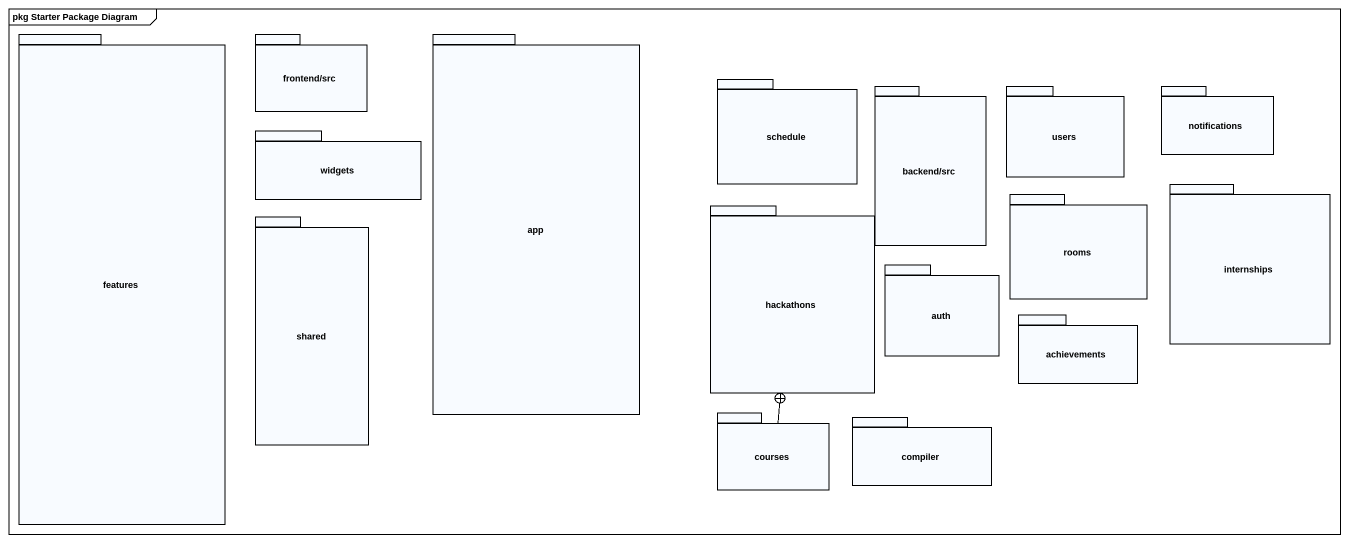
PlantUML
@startuml
mainframe pkg Starter Package Diagram
package features {
}
package "frontend/src" as frontend_src {
}
package app {
}
package schedule {
}
package "backend/src" as backend_src {
}
package users {
}
package notifications {
}
package widgets {
}
package internships {
}
package shared {
}
package hackathons {
}
package rooms {
}
package auth {
}
package achievements {
}
package courses {
}
package compiler {
}
courses -up-+ hackathons
@enduml
